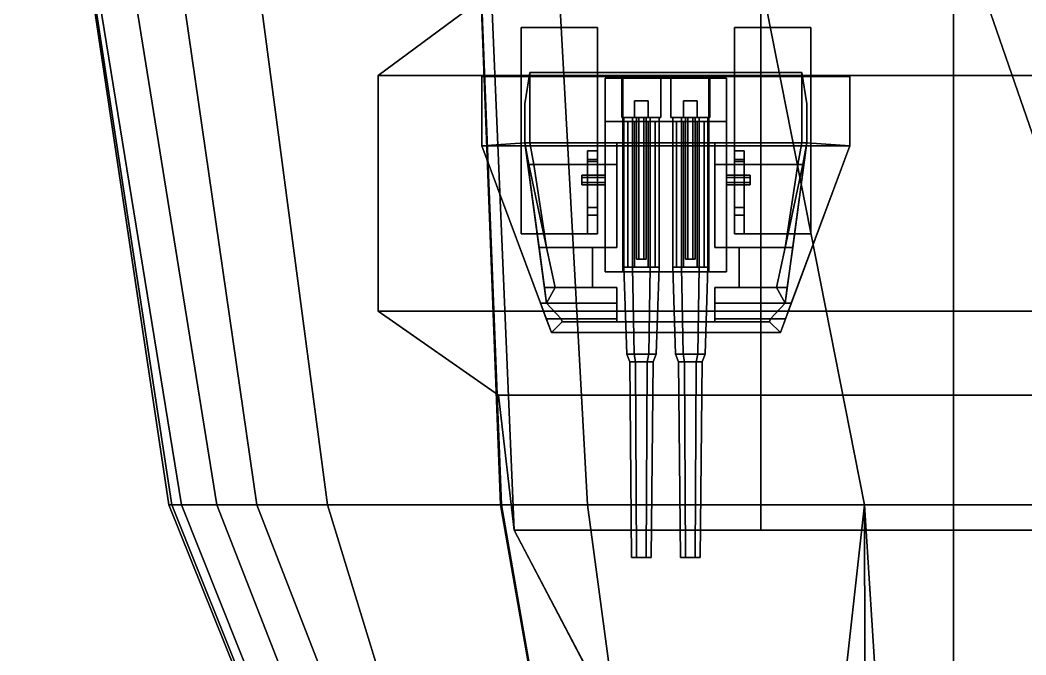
# Model space of a CAD drawing. Header units: millimetres. Extents: x -14 to 14, y -57 to 127.
# Drawn here: x -13.52 to -3.24, y -38.55 to -32.06 of the extents above; entities that cross this region are included whole.
import ezdxf

# ---------------------------------------------------------------- set-up
doc = ezdxf.new("R2010")
doc.units = ezdxf.units.MM
for name, color, linetype in [('barrel', 1, 'Continuous'), ('railings', 6, 'Continuous'), ('sleeve', 5, 'Continuous'), ('turret', 2, 'Continuous')]:
    doc.layers.add(name, color=color, linetype=linetype)

msp = doc.modelspace()

# ---------------------------------------------------------------- linework, layer by layer
for points in [[(-3.98, -26.04, 6.36), (-3.98, -26.04, 3.99), (-3.98, -37.27, 3.99), (-3.98, -37.27, 6.36)], [(-13.52, -26.87), (-13.52, -26.87, -3.06), (-12, -37.01, -1.28), (-11.97, -37.01, 0.37)], [(-13.52, -26.87, -3.06), (-13.52, -26.87, -3.06), (-11.87, -37.01, -1.67), (-12, -37.01, -1.28)], [(-13.52, -26.87, -3.06), (-13.14, -26.87, -3.59), (-11.51, -37.01, -2), (-11.87, -37.01, -1.67)], [(-11.72, -26.87), (-13.52, -26.87), (-11.97, -37.01, 0.37), (-10.38, -37.01, 0.37)], [(-13.14, -26.87, -3.59), (-12.57, -26.87, -3.8), (-11.1, -37.01, -2.14), (-11.51, -37.01, -2)], [(-12.57, -26.87, -3.8), (-8.28, -26.87, -3.8), (-7.72, -37.01, -2.14), (-11.1, -37.01, -2.14)], [(-9, -26.87, 1.98), (-11.72, -26.87), (-10.38, -37.01, 0.37), (-8.6, -37.01, 1.98)], [(9, -26.87, 3.99), (-9, -26.87, 3.99), (-8.61, -37.01, 3.99), (8.61, -37.01, 3.99)], [(-9, -26.87, 3.99), (-9, -26.87, 1.98), (-8.6, -37.01, 1.98), (-8.61, -37.01, 3.99)], [(-8.28, -26.87, -3.8), (-6.89, -26.87, -4.13), (-4.89, -37.01, -3.07), (-7.72, -37.01, -2.14)], [(-6.89, -26.87, -4.13), (-5.37, -26.87, -4.35), (-1.86, -37.01, -3.55), (-4.89, -37.01, -3.07)], [(-5.37, -26.87, -4.35), (0, -26.87, -4.35), (0, -37.01, -4.35), (-1.86, -37.01, -3.55)], [(-8.87, -27.86, 6.36), (-8.87, -27.86, 3.99), (-8.47, -37.27, 3.99), (-8.47, -37.27, 6.36)], [(-5.95, -37.27, 3.99), (-5.95, -27.86, 3.99), (-5.95, -27.86, 6.36), (-5.95, -37.27, 6.36)], [(8.87, -31.89, 6.36), (9.86, -32.62, 6.36), (-9.86, -32.62, 6.36), (-8.87, -31.89, 6.36)], [(-8.87, -31.89, 6.36), (-9.86, -32.62, 6.36), (9.86, -32.62, 6.36), (8.87, -31.89, 6.36)], [(9.86, -32.62, 6.36), (9.86, -35.03, 6.36), (-9.86, -35.03, 6.36), (-9.86, -32.62, 6.36)], [(-9.86, -32.62, 6.36), (-9.86, -35.03, 6.36), (9.86, -35.03, 6.36), (9.86, -32.62, 6.36)], [(-9.86, -35.03, 6.36), (-8.63, -35.89, 6.36), (8.63, -35.89, 6.36), (9.86, -35.03, 6.36)], [(9.86, -35.03, 6.36), (8.63, -35.89, 6.36), (-8.63, -35.89, 6.36), (-9.86, -35.03, 6.36)], [(8.47, -37.27, 6.36), (8.63, -35.89, 6.36), (-8.63, -35.89, 6.36), (-8.47, -37.27, 6.36)], [(-8.47, -37.27, 6.36), (-8.63, -35.89, 6.36), (8.63, -35.89, 6.36), (8.47, -37.27, 6.36)], [(-12, -37.01, -1.28), (-11.87, -37.01, -1.67), (-7.92, -46.93, -0.04), (-8.01, -46.93, 0.26)], [(-11.97, -37.01, 0.37), (-12, -37.01, -1.28), (-8.01, -46.93, 0.26), (-8, -46.93, 1.35)], [(-10.38, -37.01, 0.37), (-11.97, -37.01, 0.37), (-8, -46.93, 1.35), (-7.34, -46.93, 1.35)], [(-11.87, -37.01, -1.67), (-11.51, -37.01, -2), (-7.64, -46.93, -0.29), (-7.92, -46.93, -0.04)], [(-11.51, -37.01, -2), (-11.1, -37.01, -2.14), (-7.25, -46.93, -0.44), (-7.64, -46.93, -0.29)], [(-11.1, -37.01, -2.14), (-7.72, -37.01, -2.14), (-6.39, -46.93, -0.44), (-7.25, -46.93, -0.44)], [(-8.6, -37.01, 1.98), (-10.38, -37.01, 0.37), (-7.34, -46.93, 1.35), (-6.87, -46.93, 1.98)], [(8.61, -37.01, 3.99), (-8.61, -37.01, 3.99), (-6.87, -46.93, 3.99), (6.87, -46.93, 3.99)], [(-8.61, -37.01, 3.99), (-8.6, -37.01, 1.98), (-6.87, -46.93, 1.98), (-6.87, -46.93, 3.99)], [(-7.72, -37.01, -2.14), (-4.89, -37.01, -3.07), (-5.99, -46.93, -0.99), (-6.39, -46.93, -0.44)], [(-4.89, -37.01, -3.07), (-4.89, -37.01, -3.07), (-4.87, -46.93, -1.54), (-5.99, -46.93, -0.99)], [(-4.89, -37.01, -3.07), (-4.89, -37.01, -3.07), (-4.26, -46.93, -1.72), (-4.87, -46.93, -1.54)], [(-4.89, -37.01, -3.07), (-1.86, -37.01, -3.55), (-1.86, -46.93, -2.01), (-4.26, -46.93, -1.72)], [(-8.47, -37.27, 5.95), (-8.47, -37.27, 6.36), (8.47, -37.27, 6.36), (8.47, -37.27, 5.95)], [(8.47, -37.27, 5.95), (8.47, -37.27, 6.36), (-8.47, -37.27, 6.36), (-8.47, -37.27, 5.95)], [(-2.86, -47.94, 5.95), (-8.47, -37.27, 5.95), (8.47, -37.27, 5.95), (2.86, -47.94, 5.95)], [(2.86, -47.94, 5.95), (8.47, -37.27, 5.95), (-8.47, -37.27, 5.95), (-2.86, -47.94, 5.95)], [(-8.47, -37.27, 6.36), (-8.47, -37.27, 3.99), (-5.95, -37.27, 3.99), (-5.95, -37.27, 6.36)], [(-3.98, -37.27, 6.36), (-3.98, -37.27, 5.95), (3.98, -37.27, 5.95), (3.98, -37.27, 6.36)], [(-3.98, -37.27, 5.95), (-3.98, -37.27, 3.99), (-3.98, -42.15, 3.99), (-3.98, -42.15, 5.95)]]:
    msp.add_3dface(points)
at = {"layer": 'barrel'}
for points in [[(-6.97, -33.05, 8.3), (-6.97, -32.65, 8.3), (-7.37, -32.65, 8.3), (-7.37, -33.05, 8.3)], [(-7.37, -33.05, 7.87), (-7.37, -32.65, 7.87), (-6.97, -32.65, 7.87), (-6.97, -33.05, 7.87)], [(-7.37, -32.65, 8.3), (-7.37, -32.65, 7.87), (-7.37, -33.05, 7.87), (-7.37, -33.05, 8.3)], [(-6.97, -32.65, 8.3), (-6.97, -32.65, 7.87), (-7.37, -32.65, 7.87), (-7.37, -32.65, 8.3)], [(-6.97, -33.05, 7.87), (-6.97, -32.65, 7.87), (-6.97, -32.65, 8.3), (-6.97, -33.05, 8.3)], [(-6.47, -33.05, 8.3), (-6.47, -32.65, 8.3), (-6.87, -32.65, 8.3), (-6.87, -33.05, 8.3)], [(-6.87, -33.05, 7.87), (-6.87, -32.65, 7.87), (-6.47, -32.65, 7.87), (-6.47, -33.05, 7.87)], [(-6.87, -32.65, 8.3), (-6.87, -32.65, 7.87), (-6.87, -33.05, 7.87), (-6.87, -33.05, 8.3)], [(-6.47, -32.65, 8.3), (-6.47, -32.65, 7.87), (-6.87, -32.65, 7.87), (-6.87, -32.65, 8.3)], [(-6.47, -33.05, 7.87), (-6.47, -32.65, 7.87), (-6.47, -32.65, 8.3), (-6.47, -33.05, 8.3)], [(-7.24, -32.88, 8.37), (-7.24, -32.88, 8.3), (-7.24, -33.05, 8.3), (-7.24, -33.05, 8.45)], [(-7.1, -33.05, 8.45), (-7.1, -32.88, 8.37), (-7.24, -32.88, 8.37), (-7.24, -33.05, 8.45)], [(-7.1, -32.88, 8.37), (-7.1, -32.88, 8.3), (-7.24, -32.88, 8.3), (-7.24, -32.88, 8.37)], [(-7.1, -33.05, 8.3), (-7.1, -32.88, 8.3), (-7.1, -32.88, 8.37), (-7.1, -33.05, 8.45)], [(-6.6, -33.05, 8.45), (-6.6, -32.88, 8.37), (-6.74, -32.88, 8.37), (-6.74, -33.05, 8.45)], [(-6.6, -32.88, 8.37), (-6.6, -32.88, 8.3), (-6.74, -32.88, 8.3), (-6.74, -32.88, 8.37)], [(-6.74, -32.88, 8.37), (-6.74, -32.88, 8.3), (-6.74, -33.05, 8.3), (-6.74, -33.05, 8.45)], [(-6.6, -33.05, 8.3), (-6.6, -32.88, 8.3), (-6.6, -32.88, 8.37), (-6.6, -33.05, 8.45)], [(-7.37, -33.05, 8.3), (-7.37, -33.05, 7.87), (-6.97, -33.05, 7.87), (-6.97, -33.05, 8.3)], [(-7.35, -33.05, 8.04), (-7.26, -33.05, 7.884), (-7.26, -34.58, 7.884), (-7.35, -34.58, 8.04)], [(-7.26, -33.05, 8.196), (-7.35, -33.05, 8.04), (-7.35, -34.58, 8.04), (-7.26, -34.58, 8.196)], [(-7.08, -33.05, 8.196), (-7.26, -33.05, 8.196), (-7.26, -34.58, 8.196), (-7.08, -34.58, 8.196)], [(-7.26, -33.05, 7.884), (-7.08, -33.05, 7.884), (-7.08, -34.58, 7.884), (-7.26, -34.58, 7.884)], [(-7.24, -33.05, 8.45), (-7.24, -33.05, 8.3), (-7.1, -33.05, 8.3), (-7.1, -33.05, 8.45)], [(-7.195, -33.05, 8.383), (-7.22, -33.05, 8.34), (-7.22, -34.5, 8.34), (-7.195, -34.5, 8.383)], [(-7.22, -33.05, 8.34), (-7.195, -33.05, 8.297), (-7.195, -34.5, 8.297), (-7.22, -34.5, 8.34)], [(-7.145, -33.05, 8.383), (-7.195, -33.05, 8.383), (-7.195, -34.5, 8.383), (-7.145, -34.5, 8.383)], [(-7.195, -33.05, 8.297), (-7.145, -33.05, 8.297), (-7.145, -34.5, 8.297), (-7.195, -34.5, 8.297)], [(-7.12, -33.05, 8.34), (-7.145, -33.05, 8.383), (-7.145, -34.5, 8.383), (-7.12, -34.5, 8.34)], [(-7.145, -33.05, 8.297), (-7.12, -33.05, 8.34), (-7.12, -34.5, 8.34), (-7.145, -34.5, 8.297)], [(-7.08, -33.05, 7.884), (-6.99, -33.05, 8.04), (-6.99, -34.58, 8.04), (-7.08, -34.58, 7.884)], [(-6.99, -33.05, 8.04), (-7.08, -33.05, 8.196), (-7.08, -34.58, 8.196), (-6.99, -34.58, 8.04)], [(-6.87, -33.05, 8.3), (-6.87, -33.05, 7.87), (-6.47, -33.05, 7.87), (-6.47, -33.05, 8.3)], [(-6.85, -33.05, 8.04), (-6.76, -33.05, 7.884), (-6.76, -34.58, 7.884), (-6.85, -34.58, 8.04)], [(-6.76, -33.05, 8.196), (-6.85, -33.05, 8.04), (-6.85, -34.58, 8.04), (-6.76, -34.58, 8.196)], [(-6.58, -33.05, 8.196), (-6.76, -33.05, 8.196), (-6.76, -34.58, 8.196), (-6.58, -34.58, 8.196)], [(-6.76, -33.05, 7.884), (-6.58, -33.05, 7.884), (-6.58, -34.58, 7.884), (-6.76, -34.58, 7.884)], [(-6.74, -33.05, 8.45), (-6.74, -33.05, 8.3), (-6.6, -33.05, 8.3), (-6.6, -33.05, 8.45)], [(-6.695, -33.05, 8.383), (-6.72, -33.05, 8.34), (-6.72, -34.5, 8.34), (-6.695, -34.5, 8.383)], [(-6.72, -33.05, 8.34), (-6.695, -33.05, 8.297), (-6.695, -34.5, 8.297), (-6.72, -34.5, 8.34)], [(-6.645, -33.05, 8.383), (-6.695, -33.05, 8.383), (-6.695, -34.5, 8.383), (-6.645, -34.5, 8.383)], [(-6.695, -33.05, 8.297), (-6.645, -33.05, 8.297), (-6.645, -34.5, 8.297), (-6.695, -34.5, 8.297)], [(-6.62, -33.05, 8.34), (-6.645, -33.05, 8.383), (-6.645, -34.5, 8.383), (-6.62, -34.5, 8.34)], [(-6.645, -33.05, 8.297), (-6.62, -33.05, 8.34), (-6.62, -34.5, 8.34), (-6.645, -34.5, 8.297)], [(-6.58, -33.05, 7.884), (-6.49, -33.05, 8.04), (-6.49, -34.58, 8.04), (-6.58, -34.58, 7.884)], [(-6.49, -33.05, 8.04), (-6.58, -33.05, 8.196), (-6.58, -34.58, 8.196), (-6.49, -34.58, 8.04)], [(-7.245, -35.47, 7.91), (-7.32, -35.47, 8.04), (-7.35, -34.58, 8.04), (-7.26, -34.58, 7.884)], [(-7.32, -35.47, 8.04), (-7.245, -35.47, 8.17), (-7.26, -34.58, 8.196), (-7.35, -34.58, 8.04)], [(-7.095, -35.47, 7.91), (-7.245, -35.47, 7.91), (-7.26, -34.58, 7.884), (-7.08, -34.58, 7.884)], [(-7.245, -35.47, 8.17), (-7.095, -35.47, 8.17), (-7.08, -34.58, 8.196), (-7.26, -34.58, 8.196)], [(-7.02, -35.47, 8.04), (-7.095, -35.47, 7.91), (-7.08, -34.58, 7.884), (-6.99, -34.58, 8.04)], [(-7.095, -35.47, 8.17), (-7.02, -35.47, 8.04), (-6.99, -34.58, 8.04), (-7.08, -34.58, 8.196)], [(-6.82, -35.47, 8.04), (-6.745, -35.47, 8.17), (-6.76, -34.58, 8.196), (-6.85, -34.58, 8.04)], [(-6.745, -35.47, 7.91), (-6.82, -35.47, 8.04), (-6.85, -34.58, 8.04), (-6.76, -34.58, 7.884)], [(-6.595, -35.47, 7.91), (-6.745, -35.47, 7.91), (-6.76, -34.58, 7.884), (-6.58, -34.58, 7.884)], [(-6.745, -35.47, 8.17), (-6.595, -35.47, 8.17), (-6.58, -34.58, 8.196), (-6.76, -34.58, 8.196)], [(-6.595, -35.47, 8.17), (-6.52, -35.47, 8.04), (-6.49, -34.58, 8.04), (-6.58, -34.58, 8.196)], [(-6.52, -35.47, 8.04), (-6.595, -35.47, 7.91), (-6.58, -34.58, 7.884), (-6.49, -34.58, 8.04)], [(-7.23, -35.55, 7.936), (-7.29, -35.55, 8.04), (-7.32, -35.47, 8.04), (-7.245, -35.47, 7.91)], [(-7.29, -35.55, 8.04), (-7.23, -35.55, 8.144), (-7.245, -35.47, 8.17), (-7.32, -35.47, 8.04)], [(-7.22, -37.55, 7.953), (-7.27, -37.55, 8.04), (-7.29, -35.55, 8.04), (-7.23, -35.55, 7.936)], [(-7.27, -37.55, 8.04), (-7.22, -37.55, 8.127), (-7.23, -35.55, 8.144), (-7.29, -35.55, 8.04)], [(-7.23, -35.55, 8.144), (-7.11, -35.55, 8.144), (-7.095, -35.47, 8.17), (-7.245, -35.47, 8.17)], [(-7.11, -35.55, 7.936), (-7.23, -35.55, 7.936), (-7.245, -35.47, 7.91), (-7.095, -35.47, 7.91)], [(-7.22, -37.55, 8.127), (-7.12, -37.55, 8.127), (-7.11, -35.55, 8.144), (-7.23, -35.55, 8.144)], [(-7.12, -37.55, 7.953), (-7.22, -37.55, 7.953), (-7.23, -35.55, 7.936), (-7.11, -35.55, 7.936)], [(-7.07, -37.55, 8.04), (-7.12, -37.55, 7.953), (-7.11, -35.55, 7.936), (-7.05, -35.55, 8.04)], [(-7.12, -37.55, 8.127), (-7.07, -37.55, 8.04), (-7.05, -35.55, 8.04), (-7.11, -35.55, 8.144)], [(-7.05, -35.55, 8.04), (-7.11, -35.55, 7.936), (-7.095, -35.47, 7.91), (-7.02, -35.47, 8.04)], [(-7.11, -35.55, 8.144), (-7.05, -35.55, 8.04), (-7.02, -35.47, 8.04), (-7.095, -35.47, 8.17)], [(-6.73, -35.55, 7.936), (-6.79, -35.55, 8.04), (-6.82, -35.47, 8.04), (-6.745, -35.47, 7.91)], [(-6.79, -35.55, 8.04), (-6.73, -35.55, 8.144), (-6.745, -35.47, 8.17), (-6.82, -35.47, 8.04)], [(-6.72, -37.55, 7.953), (-6.77, -37.55, 8.04), (-6.79, -35.55, 8.04), (-6.73, -35.55, 7.936)], [(-6.77, -37.55, 8.04), (-6.72, -37.55, 8.127), (-6.73, -35.55, 8.144), (-6.79, -35.55, 8.04)], [(-6.73, -35.55, 8.144), (-6.61, -35.55, 8.144), (-6.595, -35.47, 8.17), (-6.745, -35.47, 8.17)], [(-6.61, -35.55, 7.936), (-6.73, -35.55, 7.936), (-6.745, -35.47, 7.91), (-6.595, -35.47, 7.91)], [(-6.72, -37.55, 8.127), (-6.62, -37.55, 8.127), (-6.61, -35.55, 8.144), (-6.73, -35.55, 8.144)], [(-6.62, -37.55, 7.953), (-6.72, -37.55, 7.953), (-6.73, -35.55, 7.936), (-6.61, -35.55, 7.936)], [(-6.57, -37.55, 8.04), (-6.62, -37.55, 7.953), (-6.61, -35.55, 7.936), (-6.55, -35.55, 8.04)], [(-6.62, -37.55, 8.127), (-6.57, -37.55, 8.04), (-6.55, -35.55, 8.04), (-6.61, -35.55, 8.144)], [(-6.55, -35.55, 8.04), (-6.61, -35.55, 7.936), (-6.595, -35.47, 7.91), (-6.52, -35.47, 8.04)], [(-6.61, -35.55, 8.144), (-6.55, -35.55, 8.04), (-6.52, -35.47, 8.04), (-6.595, -35.47, 8.17)], [(-7.22, -37.55, 7.953), (-7.12, -37.55, 7.953), (-7.07, -37.55, 8.04), (-7.27, -37.55, 8.04)], [(-7.27, -37.55, 8.04), (-7.07, -37.55, 8.04), (-7.12, -37.55, 8.127), (-7.22, -37.55, 8.127)], [(-6.72, -37.55, 7.953), (-6.62, -37.55, 7.953), (-6.57, -37.55, 8.04), (-6.77, -37.55, 8.04)], [(-6.77, -37.55, 8.04), (-6.57, -37.55, 8.04), (-6.62, -37.55, 8.127), (-6.72, -37.55, 8.127)]]:
    msp.add_3dface(points, dxfattribs=at)
at = {"layer": 'railings'}
for points in [[(-9.86, -32.62, 7.77), (-8.87, -31.89, 7.55), (-8.87, -31.89, 6.36), (-9.86, -32.62, 6.36)], [(-9.86, -32.62, 6.36), (-8.87, -31.89, 6.36), (-8.87, -31.89, 7.55), (-9.86, -32.62, 7.77)], [(-9.86, -35.03, 6.36), (-9.86, -32.62, 6.36), (-9.86, -32.62, 7.77), (-9.86, -35.03, 7.77)], [(-9.86, -35.03, 7.77), (-9.86, -32.62, 7.77), (-9.86, -32.62, 6.36), (-9.86, -35.03, 6.36)], [(-8.63, -35.89, 7.48), (-9.86, -35.03, 7.77), (-9.86, -35.03, 6.36), (-8.63, -35.89, 6.36)], [(-8.63, -35.89, 6.36), (-9.86, -35.03, 6.36), (-9.86, -35.03, 7.77), (-8.63, -35.89, 7.48)], [(-8.63, -35.89, 7.48), (-8.47, -37.27, 7.23), (-8.47, -37.27, 6.36), (-8.63, -35.89, 6.36)], [(-8.63, -35.89, 6.36), (-8.47, -37.27, 6.36), (-8.47, -37.27, 7.23), (-8.63, -35.89, 7.48)], [(-8.47, -37.27, 5.95), (-7.72, -38.7, 5.95), (-7.72, -38.7, 7.11), (-8.47, -37.27, 7.23)], [(-8.47, -37.27, 7.23), (-7.72, -38.7, 7.11), (-7.72, -38.7, 5.95), (-8.47, -37.27, 5.95)]]:
    msp.add_3dface(points, dxfattribs=at)
at = {"layer": 'sleeve'}
for points in [[(-7.54, -32.65, 7.87), (-7.54, -32.65, 7.74), (-7.54, -33.09, 7.74), (-7.54, -33.09, 7.87)], [(-7.54, -32.65, 7.95), (-7.54, -32.65, 7.87), (-7.54, -33.09, 7.87), (-7.54, -33.09, 8.04)], [(-7.36, -32.65, 7.95), (-7.36, -32.65, 7.87), (-7.54, -32.65, 7.87), (-7.54, -32.65, 7.95)], [(-7.36, -33.09, 8.04), (-7.36, -32.65, 7.95), (-7.54, -32.65, 7.95), (-7.54, -33.09, 8.04)], [(-7.54, -34.63, 7.74), (-7.54, -32.65, 7.74), (-6.3, -32.65, 7.74), (-6.3, -34.63, 7.74)], [(-6.3, -32.65, 7.87), (-6.3, -32.65, 7.74), (-7.54, -32.65, 7.74), (-7.54, -32.65, 7.87)], [(-7.36, -33.09, 7.87), (-7.36, -32.65, 7.87), (-7.36, -32.65, 7.95), (-7.36, -33.09, 8.04)], [(-6.48, -32.65, 7.87), (-7.36, -32.65, 7.87), (-7.36, -33.09, 7.87), (-6.48, -33.09, 7.87)], [(-6.48, -32.65, 7.95), (-6.48, -32.65, 7.87), (-6.48, -33.09, 7.87), (-6.48, -33.09, 8.04)], [(-6.3, -32.65, 7.95), (-6.3, -32.65, 7.87), (-6.48, -32.65, 7.87), (-6.48, -32.65, 7.95)], [(-6.3, -33.09, 8.04), (-6.3, -32.65, 7.95), (-6.48, -32.65, 7.95), (-6.48, -33.09, 8.04)], [(-6.3, -33.09, 7.74), (-6.3, -32.65, 7.74), (-6.3, -32.65, 7.87), (-6.3, -33.09, 7.87)], [(-6.3, -33.09, 7.87), (-6.3, -32.65, 7.87), (-6.3, -32.65, 7.95), (-6.3, -33.09, 8.04)], [(-7.36, -34.63, 8.2), (-7.36, -33.09, 8.2), (-7.54, -33.09, 8.2), (-7.54, -34.63, 8.2)], [(-7.54, -33.09, 8.04), (-7.54, -33.09, 7.74), (-7.54, -34.63, 7.74), (-7.54, -34.63, 8.04)], [(-7.36, -33.09, 8.2), (-7.36, -33.09, 8.04), (-7.54, -33.09, 8.04), (-7.54, -33.09, 8.2)], [(-7.54, -33.09, 8.2), (-7.54, -33.09, 8.04), (-7.54, -34.63, 8.04), (-7.54, -34.63, 8.2)], [(-6.48, -34.63, 8.04), (-6.48, -33.09, 8.04), (-7.36, -33.09, 8.04), (-7.36, -34.63, 8.04)], [(-6.48, -33.09, 8.04), (-6.48, -33.09, 7.87), (-7.36, -33.09, 7.87), (-7.36, -33.09, 8.04)], [(-7.36, -34.63, 8.04), (-7.36, -33.09, 8.04), (-7.36, -33.09, 8.2), (-7.36, -34.63, 8.2)], [(-7.24, -33.09, 8.461), (-7.31, -33.09, 8.34), (-7.31, -34.58, 8.34), (-7.24, -34.58, 8.461)], [(-7.31, -33.09, 8.34), (-7.24, -33.09, 8.219), (-7.24, -34.58, 8.219), (-7.31, -34.58, 8.34)], [(-7.03, -33.09, 8.34), (-7.31, -33.09, 8.34), (-7.24, -33.09, 8.461), (-7.1, -33.09, 8.461)], [(-7.1, -33.09, 8.219), (-7.24, -33.09, 8.219), (-7.31, -33.09, 8.34), (-7.03, -33.09, 8.34)], [(-7.1, -33.09, 8.461), (-7.24, -33.09, 8.461), (-7.24, -34.58, 8.461), (-7.1, -34.58, 8.461)], [(-7.24, -33.09, 8.219), (-7.1, -33.09, 8.219), (-7.1, -34.58, 8.219), (-7.24, -34.58, 8.219)], [(-7.03, -33.09, 8.34), (-7.1, -33.09, 8.461), (-7.1, -34.58, 8.461), (-7.03, -34.58, 8.34)], [(-7.1, -33.09, 8.219), (-7.03, -33.09, 8.34), (-7.03, -34.58, 8.34), (-7.1, -34.58, 8.219)], [(-6.6, -33.09, 8.219), (-6.74, -33.09, 8.219), (-6.81, -33.09, 8.34), (-6.53, -33.09, 8.34)], [(-6.53, -33.09, 8.34), (-6.81, -33.09, 8.34), (-6.74, -33.09, 8.461), (-6.6, -33.09, 8.461)], [(-6.81, -33.09, 8.34), (-6.74, -33.09, 8.219), (-6.74, -34.58, 8.219), (-6.81, -34.58, 8.34)], [(-6.74, -33.09, 8.461), (-6.81, -33.09, 8.34), (-6.81, -34.58, 8.34), (-6.74, -34.58, 8.461)], [(-6.74, -33.09, 8.219), (-6.6, -33.09, 8.219), (-6.6, -34.58, 8.219), (-6.74, -34.58, 8.219)], [(-6.6, -33.09, 8.461), (-6.74, -33.09, 8.461), (-6.74, -34.58, 8.461), (-6.6, -34.58, 8.461)], [(-6.6, -33.09, 8.219), (-6.53, -33.09, 8.34), (-6.53, -34.58, 8.34), (-6.6, -34.58, 8.219)], [(-6.53, -33.09, 8.34), (-6.6, -33.09, 8.461), (-6.6, -34.58, 8.461), (-6.53, -34.58, 8.34)], [(-6.3, -34.63, 8.2), (-6.3, -33.09, 8.2), (-6.48, -33.09, 8.2), (-6.48, -34.63, 8.2)], [(-6.3, -33.09, 8.2), (-6.3, -33.09, 8.04), (-6.48, -33.09, 8.04), (-6.48, -33.09, 8.2)], [(-6.48, -33.09, 8.2), (-6.48, -33.09, 8.04), (-6.48, -34.63, 8.04), (-6.48, -34.63, 8.2)], [(-6.3, -34.63, 7.74), (-6.3, -33.09, 7.74), (-6.3, -33.09, 8.04), (-6.3, -34.63, 8.04)], [(-6.3, -34.63, 8.04), (-6.3, -33.09, 8.04), (-6.3, -33.09, 8.2), (-6.3, -34.63, 8.2)], [(-7.54, -33.64, 8.04), (-7.54, -33.665, 7.997), (-7.78, -33.665, 7.997), (-7.78, -33.64, 8.04)], [(-7.78, -33.74, 8.04), (-7.78, -33.64, 8.04), (-7.78, -33.665, 7.997), (-7.78, -33.715, 7.997)], [(-7.54, -33.665, 8.083), (-7.54, -33.64, 8.04), (-7.78, -33.64, 8.04), (-7.78, -33.665, 8.083)], [(-7.78, -33.715, 8.083), (-7.78, -33.665, 8.083), (-7.78, -33.64, 8.04), (-7.78, -33.74, 8.04)], [(-7.54, -33.715, 8.083), (-7.54, -33.665, 8.083), (-7.78, -33.665, 8.083), (-7.78, -33.715, 8.083)], [(-7.54, -33.665, 7.997), (-7.54, -33.715, 7.997), (-7.78, -33.715, 7.997), (-7.78, -33.665, 7.997)], [(-7.54, -33.715, 7.997), (-7.54, -33.74, 8.04), (-7.78, -33.74, 8.04), (-7.78, -33.715, 7.997)], [(-7.54, -33.74, 8.04), (-7.54, -33.715, 8.083), (-7.78, -33.715, 8.083), (-7.78, -33.74, 8.04)], [(-6.3, -33.665, 7.997), (-6.3, -33.64, 8.04), (-6.06, -33.64, 8.04), (-6.06, -33.665, 7.997)], [(-6.3, -33.64, 8.04), (-6.3, -33.665, 8.083), (-6.06, -33.665, 8.083), (-6.06, -33.64, 8.04)], [(-6.3, -33.665, 8.083), (-6.3, -33.715, 8.083), (-6.06, -33.715, 8.083), (-6.06, -33.665, 8.083)], [(-6.3, -33.715, 7.997), (-6.3, -33.665, 7.997), (-6.06, -33.665, 7.997), (-6.06, -33.715, 7.997)], [(-6.3, -33.74, 8.04), (-6.3, -33.715, 7.997), (-6.06, -33.715, 7.997), (-6.06, -33.74, 8.04)], [(-6.3, -33.715, 8.083), (-6.3, -33.74, 8.04), (-6.06, -33.74, 8.04), (-6.06, -33.715, 8.083)], [(-6.06, -33.64, 8.04), (-6.06, -33.74, 8.04), (-6.06, -33.715, 7.997), (-6.06, -33.665, 7.997)], [(-6.06, -33.665, 8.083), (-6.06, -33.715, 8.083), (-6.06, -33.74, 8.04), (-6.06, -33.64, 8.04)], [(-7.54, -34.63, 8.04), (-7.54, -34.63, 7.74), (-6.3, -34.63, 7.74), (-6.3, -34.63, 8.04)], [(-7.54, -34.63, 8.2), (-7.54, -34.63, 8.04), (-7.36, -34.63, 8.04), (-7.36, -34.63, 8.2)], [(-7.1, -34.58, 8.461), (-7.24, -34.58, 8.461), (-7.31, -34.58, 8.34), (-7.03, -34.58, 8.34)], [(-7.03, -34.58, 8.34), (-7.31, -34.58, 8.34), (-7.24, -34.58, 8.219), (-7.1, -34.58, 8.219)], [(-6.53, -34.58, 8.34), (-6.81, -34.58, 8.34), (-6.74, -34.58, 8.219), (-6.6, -34.58, 8.219)], [(-6.6, -34.58, 8.461), (-6.74, -34.58, 8.461), (-6.81, -34.58, 8.34), (-6.53, -34.58, 8.34)], [(-6.48, -34.63, 8.2), (-6.48, -34.63, 8.04), (-6.3, -34.63, 8.04), (-6.3, -34.63, 8.2)]]:
    msp.add_3dface(points, dxfattribs=at)
at = {"layer": 'turret'}
for points in [[(-8.4, -32.13, 7.02), (-8.4, -32.13, 6.44), (-8.4, -34.24, 6.44), (-8.4, -34.24, 7.02)], [(-7.62, -34.24, 7.02), (-7.62, -32.13, 7.02), (-8.4, -32.13, 7.02), (-8.4, -34.24, 7.02)], [(-7.62, -32.13, 7.02), (-7.62, -32.13, 6.44), (-8.4, -32.13, 6.44), (-8.4, -32.13, 7.02)], [(-8.4, -32.63, 6.44), (-8.4, -32.13, 6.44), (-7.62, -32.13, 6.44), (-7.62, -32.63, 6.44)], [(-7.62, -34.24, 6.44), (-7.62, -32.13, 6.44), (-7.62, -32.13, 7.02), (-7.62, -34.24, 7.02)], [(-6.22, -32.63, 6.44), (-6.22, -32.13, 6.44), (-5.44, -32.13, 6.44), (-5.44, -32.63, 6.44)], [(-5.44, -32.13, 7.02), (-5.44, -32.13, 6.44), (-6.22, -32.13, 6.44), (-6.22, -32.13, 7.02)], [(-5.44, -34.24, 7.02), (-5.44, -32.13, 7.02), (-6.22, -32.13, 7.02), (-6.22, -34.24, 7.02)], [(-6.22, -32.13, 7.02), (-6.22, -32.13, 6.44), (-6.22, -34.24, 6.44), (-6.22, -34.24, 7.02)], [(-5.44, -34.24, 6.44), (-5.44, -32.13, 6.44), (-5.44, -32.13, 7.02), (-5.44, -34.24, 7.02)], [(-5.04, -32.63, 6.44), (-5.04, -32.63, 6.36), (-8.8, -32.63, 6.36), (-8.8, -32.63, 6.44)], [(-5.04, -33.34, 6.44), (-5.04, -32.63, 6.44), (-8.8, -32.63, 6.44), (-8.8, -33.34, 6.44)], [(-8.8, -32.63, 6.44), (-8.8, -32.63, 6.36), (-8.8, -33.34, 6.36), (-8.8, -33.34, 6.44)], [(-8.36, -33.31, 8.81), (-8.36, -32.91, 8.81), (-8.31, -32.59, 8.99), (-8.31, -33.31, 8.99)], [(-8.31, -33.31, 8.99), (-8.31, -32.59, 8.99), (-8.36, -32.91, 8.81), (-8.36, -33.31, 8.81)], [(-8.31, -32.59, 8.99), (-8.31, -33.31, 8.99), (-5.53, -33.31, 8.99), (-5.53, -32.59, 8.99)], [(-5.53, -32.59, 8.99), (-5.53, -33.31, 8.99), (-8.31, -33.31, 8.99), (-8.31, -32.59, 8.99)], [(-5.53, -33.31, 8.99), (-5.53, -32.59, 8.99), (-5.48, -32.91, 8.81), (-5.48, -33.31, 8.81)], [(-5.48, -33.31, 8.81), (-5.48, -32.91, 8.81), (-5.53, -32.59, 8.99), (-5.53, -33.31, 8.99)], [(-5.04, -33.34, 6.36), (-5.04, -32.63, 6.36), (-5.04, -32.63, 6.44), (-5.04, -33.34, 6.44)], [(-8.36, -33.31, 8.51), (-8.36, -33.24, 8.54), (-8.36, -32.91, 8.81), (-8.36, -33.31, 8.81)], [(-8.36, -33.31, 8.81), (-8.36, -32.91, 8.81), (-8.36, -33.24, 8.54), (-8.36, -33.31, 8.51)], [(-5.48, -33.31, 8.81), (-5.48, -32.91, 8.81), (-5.48, -33.24, 8.54), (-5.48, -33.31, 8.51)], [(-5.48, -33.31, 8.51), (-5.48, -33.24, 8.54), (-5.48, -32.91, 8.81), (-5.48, -33.31, 8.81)], [(-8.14, -34.95, 8.31), (-8.36, -33.31, 8.31), (-8.8, -33.34, 6.44), (-8.202, -34.95, 6.44)], [(-8.202, -34.95, 6.44), (-8.8, -33.34, 6.44), (-8.36, -33.31, 8.31), (-8.14, -34.95, 8.31)], [(-8.8, -33.34, 6.44), (-8.8, -33.34, 6.36), (-8.09, -35.25, 6.36), (-8.09, -35.25, 6.44)], [(-5.75, -35.25, 6.44), (-5.04, -33.34, 6.44), (-8.8, -33.34, 6.44), (-8.09, -35.25, 6.44)], [(-8.32, -33.53, 8.81), (-8.36, -33.31, 8.81), (-8.31, -33.31, 8.99), (-8.27, -33.53, 8.99)], [(-8.27, -33.53, 8.99), (-8.31, -33.31, 8.99), (-8.36, -33.31, 8.81), (-8.32, -33.53, 8.81)], [(-8.33, -33.53, 8.31), (-8.36, -33.31, 8.31), (-8.36, -33.31, 8.81), (-8.32, -33.53, 8.81)], [(-8.32, -33.53, 8.81), (-8.36, -33.31, 8.81), (-8.36, -33.31, 8.31), (-8.33, -33.53, 8.31)], [(-7.42, -33.31, 8.99), (-7.42, -33.53, 8.99), (-8.27, -33.53, 8.99), (-8.31, -33.31, 8.99)], [(-8.31, -33.31, 8.99), (-8.27, -33.53, 8.99), (-7.42, -33.53, 8.99), (-7.42, -33.31, 8.99)], [(-7.72, -33.48, 8.19), (-7.72, -33.39, 8.12), (-7.72, -34.05, 8.12), (-7.72, -33.97, 8.19)], [(-7.62, -33.48, 8.19), (-7.62, -33.39, 8.12), (-7.72, -33.39, 8.12), (-7.72, -33.48, 8.19)], [(-7.72, -33.39, 8.12), (-7.72, -33.5, 7.78), (-7.72, -34.24, 7.78), (-7.72, -34.05, 8.12)], [(-7.62, -33.39, 8.12), (-7.62, -33.5, 7.78), (-7.72, -33.5, 7.78), (-7.72, -33.39, 8.12)], [(-7.62, -34.05, 8.12), (-7.62, -33.39, 8.12), (-7.62, -33.48, 8.19), (-7.62, -33.97, 8.19)], [(-7.62, -34.24, 7.78), (-7.62, -33.5, 7.78), (-7.62, -33.39, 8.12), (-7.62, -34.05, 8.12)], [(-5.53, -33.31, 8.99), (-5.57, -33.53, 8.99), (-6.42, -33.53, 8.99), (-6.42, -33.31, 8.99)], [(-6.42, -33.31, 8.99), (-6.42, -33.53, 8.99), (-5.57, -33.53, 8.99), (-5.53, -33.31, 8.99)], [(-6.22, -33.48, 8.19), (-6.22, -33.39, 8.12), (-6.22, -34.05, 8.12), (-6.22, -33.97, 8.19)], [(-6.12, -33.48, 8.19), (-6.12, -33.39, 8.12), (-6.22, -33.39, 8.12), (-6.22, -33.48, 8.19)], [(-6.22, -33.39, 8.12), (-6.22, -33.5, 7.78), (-6.22, -34.24, 7.78), (-6.22, -34.05, 8.12)], [(-6.12, -33.39, 8.12), (-6.12, -33.5, 7.78), (-6.22, -33.5, 7.78), (-6.22, -33.39, 8.12)], [(-6.12, -34.05, 8.12), (-6.12, -33.39, 8.12), (-6.12, -33.48, 8.19), (-6.12, -33.97, 8.19)], [(-6.12, -34.24, 7.78), (-6.12, -33.5, 7.78), (-6.12, -33.39, 8.12), (-6.12, -34.05, 8.12)], [(-5.75, -35.25, 6.36), (-5.04, -33.34, 6.36), (-5.04, -33.34, 6.44), (-5.75, -35.25, 6.44)], [(-5.638, -34.95, 6.44), (-5.04, -33.34, 6.44), (-5.48, -33.31, 8.31), (-5.7, -34.95, 8.31)], [(-5.7, -34.95, 8.31), (-5.48, -33.31, 8.31), (-5.04, -33.34, 6.44), (-5.638, -34.95, 6.44)], [(-5.57, -33.53, 8.99), (-5.53, -33.31, 8.99), (-5.48, -33.31, 8.81), (-5.52, -33.53, 8.81)], [(-5.52, -33.53, 8.81), (-5.48, -33.31, 8.81), (-5.53, -33.31, 8.99), (-5.57, -33.53, 8.99)], [(-5.51, -33.53, 8.31), (-5.48, -33.31, 8.31), (-5.48, -33.31, 8.81), (-5.52, -33.53, 8.81)], [(-5.52, -33.53, 8.81), (-5.48, -33.31, 8.81), (-5.48, -33.31, 8.31), (-5.51, -33.53, 8.31)], [(-7.62, -33.97, 8.19), (-7.62, -33.48, 8.19), (-7.72, -33.48, 8.19), (-7.72, -33.97, 8.19)], [(-7.72, -33.5, 7.78), (-7.72, -33.5, 7.02), (-7.72, -34.24, 7.02), (-7.72, -34.24, 7.78)], [(-7.62, -33.5, 7.78), (-7.62, -33.5, 7.02), (-7.72, -33.5, 7.02), (-7.72, -33.5, 7.78)], [(-7.62, -34.24, 7.02), (-7.62, -33.5, 7.02), (-7.62, -33.5, 7.78), (-7.62, -34.24, 7.78)], [(-6.12, -33.97, 8.19), (-6.12, -33.48, 8.19), (-6.22, -33.48, 8.19), (-6.22, -33.97, 8.19)], [(-6.22, -33.5, 7.78), (-6.22, -33.5, 7.02), (-6.22, -34.24, 7.02), (-6.22, -34.24, 7.78)], [(-6.12, -33.5, 7.78), (-6.12, -33.5, 7.02), (-6.22, -33.5, 7.02), (-6.22, -33.5, 7.78)], [(-6.12, -34.24, 7.02), (-6.12, -33.5, 7.02), (-6.12, -33.5, 7.78), (-6.12, -34.24, 7.78)], [(-8.14, -34.38, 8.81), (-8.32, -33.53, 8.81), (-8.33, -33.53, 8.31), (-8.216, -34.38, 8.31)], [(-8.216, -34.38, 8.31), (-8.33, -33.53, 8.31), (-8.32, -33.53, 8.81), (-8.14, -34.38, 8.81)], [(-8.14, -34.38, 8.81), (-8.27, -33.53, 8.99), (-8.32, -33.53, 8.81), (-8.14, -34.38, 8.81)], [(-8.14, -34.38, 8.81), (-8.32, -33.53, 8.81), (-8.27, -33.53, 8.99), (-8.14, -34.38, 8.81)], [(-7.42, -33.53, 8.99), (-7.42, -34.38, 8.81), (-8.14, -34.38, 8.81), (-8.27, -33.53, 8.99)], [(-8.27, -33.53, 8.99), (-8.14, -34.38, 8.81), (-7.42, -34.38, 8.81), (-7.42, -33.53, 8.99)], [(-6.42, -33.53, 8.99), (-6.42, -34.38, 8.81), (-5.7, -34.38, 8.81), (-5.57, -33.53, 8.99)], [(-5.57, -33.53, 8.99), (-5.7, -34.38, 8.81), (-6.42, -34.38, 8.81), (-6.42, -33.53, 8.99)], [(-5.7, -34.38, 8.81), (-5.57, -33.53, 8.99), (-5.52, -33.53, 8.81), (-5.7, -34.38, 8.81)], [(-5.7, -34.38, 8.81), (-5.52, -33.53, 8.81), (-5.57, -33.53, 8.99), (-5.7, -34.38, 8.81)], [(-5.624, -34.38, 8.31), (-5.51, -33.53, 8.31), (-5.52, -33.53, 8.81), (-5.7, -34.38, 8.81)], [(-5.7, -34.38, 8.81), (-5.52, -33.53, 8.81), (-5.51, -33.53, 8.31), (-5.624, -34.38, 8.31)], [(-7.72, -33.97, 8.19), (-7.72, -34.05, 8.12), (-7.62, -34.05, 8.12), (-7.62, -33.97, 8.19)], [(-6.22, -33.97, 8.19), (-6.22, -34.05, 8.12), (-6.12, -34.05, 8.12), (-6.12, -33.97, 8.19)], [(-7.72, -34.05, 8.12), (-7.72, -34.24, 7.78), (-7.62, -34.24, 7.78), (-7.62, -34.05, 8.12)], [(-6.22, -34.05, 8.12), (-6.22, -34.24, 7.78), (-6.12, -34.24, 7.78), (-6.12, -34.05, 8.12)], [(-8.4, -34.24, 7.02), (-8.4, -34.24, 6.44), (-7.62, -34.24, 6.44), (-7.62, -34.24, 7.02)], [(-7.72, -34.24, 7.78), (-7.72, -34.24, 7.02), (-7.62, -34.24, 7.02), (-7.62, -34.24, 7.78)], [(-6.22, -34.24, 7.02), (-6.22, -34.24, 6.44), (-5.44, -34.24, 6.44), (-5.44, -34.24, 7.02)], [(-6.22, -34.24, 7.78), (-6.22, -34.24, 7.02), (-6.12, -34.24, 7.02), (-6.12, -34.24, 7.78)], [(-8.161, -34.79, 8.31), (-8.216, -34.38, 8.31), (-8.14, -34.38, 8.81), (-8.05, -34.79, 8.56)], [(-8.05, -34.79, 8.56), (-8.14, -34.38, 8.81), (-8.216, -34.38, 8.31), (-8.161, -34.79, 8.31)], [(-7.67, -34.38, 8.81), (-7.67, -34.79, 8.56), (-8.05, -34.79, 8.56), (-8.14, -34.38, 8.81)], [(-8.14, -34.38, 8.81), (-8.05, -34.79, 8.56), (-7.67, -34.79, 8.56), (-7.67, -34.38, 8.81)], [(-5.7, -34.38, 8.81), (-5.79, -34.79, 8.56), (-6.17, -34.79, 8.56), (-6.17, -34.38, 8.81)], [(-6.17, -34.38, 8.81), (-6.17, -34.79, 8.56), (-5.79, -34.79, 8.56), (-5.7, -34.38, 8.81)], [(-5.79, -34.79, 8.56), (-5.7, -34.38, 8.81), (-5.624, -34.38, 8.31), (-5.679, -34.79, 8.31)], [(-5.679, -34.79, 8.31), (-5.624, -34.38, 8.31), (-5.7, -34.38, 8.81), (-5.79, -34.79, 8.56)], [(-8.14, -34.95, 8.31), (-8.161, -34.79, 8.31), (-8.05, -34.79, 8.56), (-8.14, -34.95, 8.31)], [(-8.14, -34.95, 8.31), (-8.05, -34.79, 8.56), (-8.161, -34.79, 8.31), (-8.14, -34.95, 8.31)], [(-7.42, -34.79, 8.56), (-7.42, -34.95, 8.31), (-8.14, -34.95, 8.31), (-8.05, -34.79, 8.56)], [(-8.05, -34.79, 8.56), (-8.14, -34.95, 8.31), (-7.42, -34.95, 8.31), (-7.42, -34.79, 8.56)], [(-5.79, -34.79, 8.56), (-5.7, -34.95, 8.31), (-6.42, -34.95, 8.31), (-6.42, -34.79, 8.56)], [(-6.42, -34.79, 8.56), (-6.42, -34.95, 8.31), (-5.7, -34.95, 8.31), (-5.79, -34.79, 8.56)], [(-5.7, -34.95, 8.31), (-5.679, -34.79, 8.31), (-5.79, -34.79, 8.56), (-5.7, -34.95, 8.31)], [(-5.7, -34.95, 8.31), (-5.79, -34.79, 8.56), (-5.679, -34.79, 8.31), (-5.7, -34.95, 8.31)], [(-7.99, -35.11, 8.06), (-8.142, -35.11, 6.44), (-8.202, -34.95, 6.44), (-8.14, -34.95, 8.31)], [(-8.14, -34.95, 8.31), (-8.202, -34.95, 6.44), (-8.142, -35.11, 6.44), (-7.99, -35.11, 8.06)], [(-8.14, -34.95, 8.31), (-7.99, -35.11, 8.06), (-7.42, -35.11, 8.06), (-7.42, -34.95, 8.31)], [(-7.42, -34.95, 8.31), (-7.42, -35.11, 8.06), (-7.99, -35.11, 8.06), (-8.14, -34.95, 8.31)], [(-6.42, -34.95, 8.31), (-6.42, -35.11, 8.06), (-5.85, -35.11, 8.06), (-5.7, -34.95, 8.31)], [(-5.7, -34.95, 8.31), (-5.85, -35.11, 8.06), (-6.42, -35.11, 8.06), (-6.42, -34.95, 8.31)], [(-5.85, -35.11, 8.06), (-5.698, -35.11, 6.44), (-5.638, -34.95, 6.44), (-5.7, -34.95, 8.31)], [(-5.7, -34.95, 8.31), (-5.638, -34.95, 6.44), (-5.698, -35.11, 6.44), (-5.85, -35.11, 8.06)], [(-7.99, -35.11, 8.06), (-8.142, -35.11, 6.44), (-8.09, -35.25, 6.44), (-7.98, -35.14, 7.34)], [(-7.98, -35.14, 7.34), (-8.09, -35.25, 6.44), (-8.142, -35.11, 6.44), (-7.99, -35.11, 8.06)], [(-7.98, -35.14, 7.34), (-8.09, -35.25, 6.44), (-5.75, -35.25, 6.44), (-5.86, -35.14, 7.34)], [(-5.86, -35.14, 7.34), (-5.75, -35.25, 6.44), (-8.09, -35.25, 6.44), (-7.98, -35.14, 7.34)], [(-7.42, -35.11, 8.06), (-7.42, -35.14, 7.34), (-7.98, -35.14, 7.34), (-7.99, -35.11, 8.06)], [(-7.99, -35.11, 8.06), (-7.98, -35.14, 7.34), (-7.42, -35.14, 7.34), (-7.42, -35.11, 8.06)], [(-5.85, -35.11, 8.06), (-5.86, -35.14, 7.34), (-6.42, -35.14, 7.34), (-6.42, -35.11, 8.06)], [(-6.42, -35.11, 8.06), (-6.42, -35.14, 7.34), (-5.86, -35.14, 7.34), (-5.85, -35.11, 8.06)], [(-5.85, -35.11, 8.06), (-5.698, -35.11, 6.44), (-5.75, -35.25, 6.44), (-5.86, -35.14, 7.34)], [(-5.86, -35.14, 7.34), (-5.75, -35.25, 6.44), (-5.698, -35.11, 6.44), (-5.85, -35.11, 8.06)], [(-8.09, -35.25, 6.44), (-8.09, -35.25, 6.36), (-5.75, -35.25, 6.36), (-5.75, -35.25, 6.44)]]:
    msp.add_3dface(points, dxfattribs=at)

doc.saveas('drawing.dxf')
